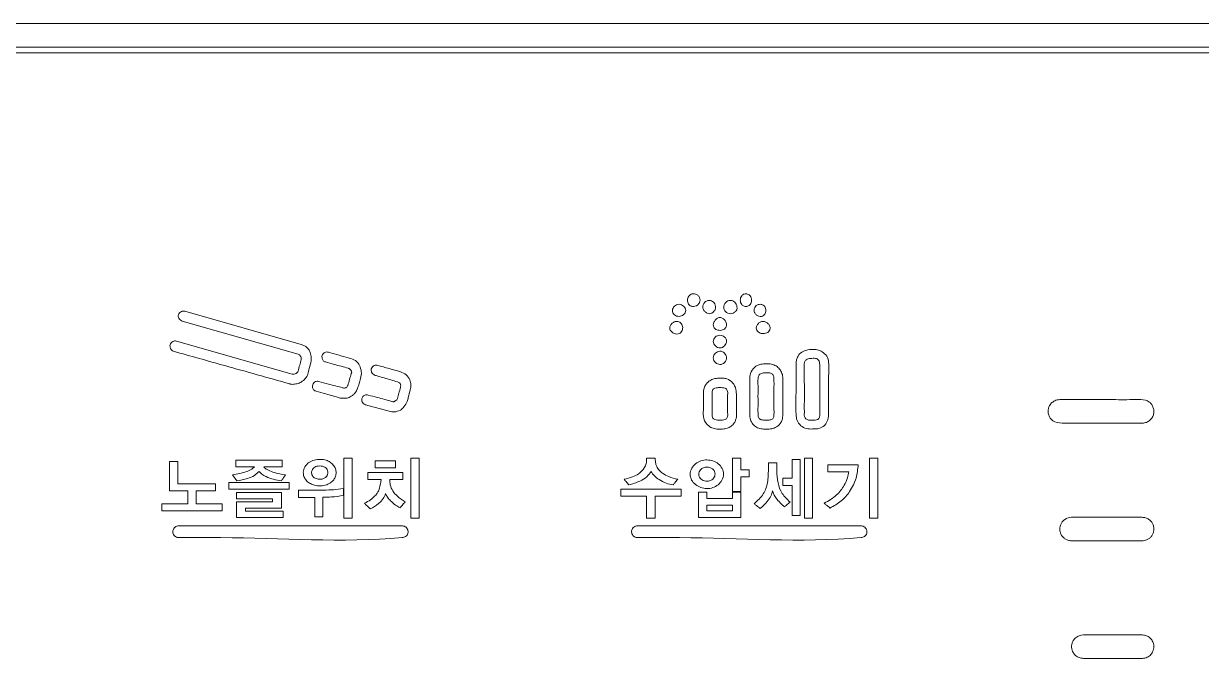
# Model space of a CAD drawing. Extents: x -2137 to 3740, y 68 to 2359.
# Drawn here: x 2051 to 2101.1, y 979.2 to 1006.2 of the extents above; entities that cross this region are included whole.
import ezdxf

# ---------------------------------------------------------------- set-up
doc = ezdxf.new("R2010")
doc.units = 0
doc.header["$LTSCALE"] = 20
doc.header["$MEASUREMENT"] = 0
doc.layers.get('0').update_dxf_attribs({"linetype": 'CONTINUOUS'})

msp = doc.modelspace()

# ---------------------------------------------------------------- linework, layer by layer
at = {"color": 7, "linetype": 'Continuous', "lineweight": 15}
for p, q in [((2137.182, 1006.208), (1933.182, 1006.208)), ((1933.182, 1005.208), (2137.182, 1005.208)), ((1933.09, 1004.958), (2137.09, 1004.958)), ((2057.881, 993.979), (2062.828, 992.57)), ((2062.704, 992.156), (2057.777, 993.564)), ((2057.528, 992.715), (2062.456, 991.308)), ((2066.576, 989.734), (2065.562, 990.003)), ((2064.652, 987.737), (2065.004, 987.737)), ((2064.652, 985.181), (2064.652, 987.737)), ((2065.004, 987.737), (2065.004, 985.181)), ((2067.489, 987.737), (2067.841, 987.737)), ((2067.489, 985.182), (2067.489, 987.737)), ((2067.841, 987.737), (2067.841, 985.182)), ((2077.511, 987.737), (2077.88, 987.737)), ((2081.169, 987.737), (2081.521, 987.737)), ((2081.169, 986.315), (2081.169, 987.737)), ((2081.521, 987.737), (2081.521, 987.243)), ((2083.694, 987.681), (2084.037, 987.681)), ((2083.694, 986.883), (2083.694, 987.681)), ((2084.037, 987.681), (2084.037, 985.296)), ((2084.221, 985.181), (2084.221, 987.737)), ((2084.221, 987.737), (2084.565, 987.737)), ((2084.565, 987.737), (2084.565, 985.181)), ((2086.985, 985.181), (2086.985, 987.737)), ((2086.985, 987.737), (2087.337, 987.737)), ((2087.337, 987.737), (2087.337, 985.181)), ((2057.243, 987.595), (2057.595, 987.595)), ((2057.243, 986.354), (2057.243, 987.595)), ((2057.595, 987.595), (2057.595, 986.65)), ((2060.055, 987.652), (2062.031, 987.652)), ((2060.055, 987.366), (2060.055, 987.652)), ((2060.843, 987.366), (2060.055, 987.366)), ((2062.031, 987.366), (2061.241, 987.366)), ((2062.031, 987.652), (2062.031, 987.366)), ((2065.976, 987.616), (2066.847, 987.616)), ((2065.976, 987.32), (2065.976, 987.616)), ((2066.847, 987.32), (2065.976, 987.32)), ((2066.847, 987.616), (2066.847, 987.32)), ((2081.521, 987.243), (2081.876, 987.243)), ((2081.876, 987.243), (2081.876, 986.943)), ((2082.689, 987.536), (2083.054, 987.536)), ((2085.213, 987.161), (2085.213, 987.456)), ((2085.213, 987.456), (2086.505, 987.456)), ((2059.759, 986.695), (2062.326, 986.695)), ((2059.759, 986.417), (2059.759, 986.695)), ((2060.093, 986.772), (2059.92, 987.021)), ((2062.326, 986.695), (2062.326, 986.417)), ((2065.666, 987.133), (2067.157, 987.133)), ((2065.666, 986.829), (2065.666, 987.133)), ((2066.225, 986.829), (2065.666, 986.829)), ((2067.157, 986.829), (2066.6, 986.829)), ((2067.157, 987.133), (2067.157, 986.829)), ((2081.521, 986.943), (2081.521, 986.315)), ((2081.876, 986.943), (2081.521, 986.943)), ((2083.296, 986.883), (2083.694, 986.883)), ((2083.296, 986.57), (2083.296, 986.883)), ((2086.111, 987.161), (2085.213, 987.161)), ((2058.01, 986.354), (2057.243, 986.354)), ((2057.595, 986.65), (2059.197, 986.65)), ((2058.01, 985.798), (2058.01, 986.354)), ((2058.365, 986.354), (2058.365, 985.798)), ((2059.197, 986.354), (2058.365, 986.354)), ((2059.197, 986.65), (2059.197, 986.354)), ((2062.326, 986.417), (2059.759, 986.417)), ((2060.083, 986.272), (2062.002, 986.272)), ((2060.083, 986.003), (2060.083, 986.272)), ((2062.002, 986.272), (2062.002, 985.611)), ((2062.718, 986.07), (2062.718, 986.372)), ((2064.629, 986.451), (2064.629, 986.146)), ((2076.413, 986.414), (2078.979, 986.414)), ((2076.413, 986.119), (2076.413, 986.414)), ((2078.979, 986.414), (2078.979, 986.119)), ((2079.718, 986.286), (2080.07, 986.286)), ((2079.718, 985.21), (2079.718, 986.286)), ((2080.07, 986.286), (2080.07, 986.02)), ((2081.521, 986.315), (2081.169, 986.315)), ((2081.169, 986.02), (2081.169, 986.286)), ((2081.169, 986.286), (2081.52, 986.286)), ((2081.52, 986.286), (2081.52, 985.21)), ((2083.694, 986.57), (2083.296, 986.57)), ((2083.694, 985.296), (2083.694, 986.57)), ((2056.908, 985.798), (2058.01, 985.798)), ((2056.908, 985.503), (2056.908, 985.798)), ((2058.365, 985.798), (2059.475, 985.798)), ((2059.475, 985.798), (2059.475, 985.503)), ((2061.617, 986.003), (2060.083, 986.003)), ((2060.083, 985.875), (2061.617, 985.875)), ((2060.083, 985.21), (2060.083, 985.875)), ((2061.617, 985.875), (2061.617, 986.003)), ((2063.406, 986.07), (2062.718, 986.07)), ((2063.406, 985.239), (2063.406, 986.07)), ((2063.757, 986.074), (2063.757, 985.239)), ((2077.514, 986.119), (2076.413, 986.119)), ((2077.514, 985.182), (2077.514, 986.119)), ((2077.877, 986.119), (2077.877, 985.182)), ((2078.979, 986.119), (2077.877, 986.119)), ((2080.07, 986.02), (2081.169, 986.02)), ((2080.07, 985.502), (2080.07, 985.732)), ((2080.07, 985.732), (2081.169, 985.732)), ((2081.169, 985.732), (2081.169, 985.502)), ((2059.475, 985.503), (2056.908, 985.503)), ((2062.064, 985.21), (2060.083, 985.21)), ((2060.469, 985.611), (2060.469, 985.485)), ((2062.002, 985.611), (2060.469, 985.611)), ((2060.469, 985.485), (2062.064, 985.485)), ((2062.064, 985.485), (2062.064, 985.21)), ((2063.757, 985.239), (2063.406, 985.239)), ((2065.004, 985.181), (2064.652, 985.181)), ((2067.841, 985.182), (2067.489, 985.182)), ((2077.877, 985.182), (2077.514, 985.182)), ((2081.52, 985.21), (2079.718, 985.21)), ((2081.169, 985.502), (2080.07, 985.502)), ((2084.037, 985.296), (2083.694, 985.296)), ((2084.565, 985.181), (2084.221, 985.181)), ((2087.337, 985.181), (2086.985, 985.181))]:
    msp.add_line(p, q, dxfattribs=at)
for points, knots in [([(2079.504, 994.182), (2079.479, 994.183), (2079.433, 994.186), (2079.37, 994.211), (2079.313, 994.254), (2079.269, 994.321), (2079.247, 994.409), (2079.251, 994.499), (2079.279, 994.585), (2079.332, 994.66), (2079.401, 994.705), (2079.479, 994.724), (2079.556, 994.721), (2079.649, 994.693), (2079.736, 994.626), (2079.791, 994.516), (2079.784, 994.393), (2079.728, 994.284), (2079.63, 994.199), (2079.547, 994.188), (2079.504, 994.182)], [0, 0, 0, 0, 0.043629, 0.082076, 0.117707, 0.169489, 0.22199, 0.275404, 0.3287, 0.381248, 0.434453, 0.472647, 0.520716, 0.571261, 0.642179, 0.710608, 0.780774, 0.852218, 0.924634, 1, 1, 1, 1]), ([(2081.732, 994.182), (2081.708, 994.184), (2081.661, 994.188), (2081.6, 994.219), (2081.545, 994.273), (2081.505, 994.353), (2081.49, 994.453), (2081.504, 994.552), (2081.543, 994.633), (2081.599, 994.686), (2081.662, 994.716), (2081.734, 994.725), (2081.805, 994.714), (2081.867, 994.684), (2081.923, 994.63), (2081.963, 994.55), (2081.977, 994.45), (2081.963, 994.351), (2081.924, 994.272), (2081.868, 994.218), (2081.806, 994.188), (2081.758, 994.182), (2081.733, 994.182), (2081.732, 994.182)], [0, 0, 0, 0, 0.0450956, 0.086036, 0.125702, 0.1865875, 0.2491683, 0.3115625, 0.3719941, 0.4118353, 0.4532225, 0.4993155, 0.5451442, 0.5865903, 0.6266094, 0.6871846, 0.7493793, 0.811449, 0.8716858, 0.9114244, 0.9526285, 0.9983369, 1, 1, 1, 1]), ([(2078.893, 993.758), (2078.855, 993.762), (2078.782, 993.769), (2078.69, 993.83), (2078.628, 993.913), (2078.603, 994.015), (2078.629, 994.117), (2078.695, 994.201), (2078.785, 994.26), (2078.891, 994.285), (2078.997, 994.261), (2079.088, 994.204), (2079.156, 994.121), (2079.184, 994.017), (2079.157, 993.914), (2079.09, 993.831), (2078.999, 993.771), (2078.928, 993.762), (2078.893, 993.758)], [0, 0, 0, 0, 0.0672398, 0.1301563, 0.190562, 0.2500955, 0.3103657, 0.3732108, 0.4373175, 0.4997925, 0.5622218, 0.6261677, 0.689014, 0.7499928, 0.8108768, 0.8733607, 0.9371089, 1, 1, 1, 1]), ([(2080.184, 993.875), (2080.152, 993.881), (2080.082, 993.894), (2080.003, 993.953), (2079.944, 994.015), (2079.907, 994.073), (2079.894, 994.155), (2079.919, 994.251), (2079.965, 994.357), (2080.062, 994.423), (2080.169, 994.445), (2080.276, 994.431), (2080.363, 994.375), (2080.42, 994.288), (2080.443, 994.18), (2080.446, 994.063), (2080.372, 993.974), (2080.297, 993.893), (2080.222, 993.881), (2080.184, 993.875)], [0, 0, 0, 0, 0.056597, 0.122554, 0.166384, 0.206392, 0.241427, 0.307103, 0.376471, 0.43804, 0.502503, 0.564835, 0.620683, 0.677699, 0.741349, 0.812339, 0.871194, 0.935666, 1, 1, 1, 1]), ([(2081.074, 993.875), (2081.036, 993.88), (2080.96, 993.891), (2080.869, 993.959), (2080.808, 994.041), (2080.784, 994.144), (2080.814, 994.252), (2080.867, 994.359), (2080.967, 994.425), (2081.074, 994.446), (2081.177, 994.424), (2081.263, 994.368), (2081.329, 994.28), (2081.36, 994.169), (2081.356, 994.05), (2081.281, 993.959), (2081.19, 993.892), (2081.112, 993.881), (2081.074, 993.875)], [0, 0, 0, 0, 0.065467, 0.128631, 0.187718, 0.239206, 0.303669, 0.374965, 0.438943, 0.50177, 0.557405, 0.614758, 0.674869, 0.739995, 0.81089, 0.867806, 0.93491, 1, 1, 1, 1]), ([(2082.34, 993.758), (2082.304, 993.764), (2082.23, 993.778), (2082.139, 993.854), (2082.079, 993.959), (2082.082, 994.08), (2082.13, 994.186), (2082.211, 994.252), (2082.298, 994.277), (2082.371, 994.278), (2082.444, 994.259), (2082.51, 994.214), (2082.557, 994.142), (2082.581, 994.059), (2082.582, 993.973), (2082.559, 993.89), (2082.512, 993.819), (2082.438, 993.768), (2082.375, 993.757), (2082.342, 993.758), (2082.34, 993.758)], [0, 0, 0, 0, 0.067975, 0.140738, 0.214905, 0.288724, 0.358912, 0.428494, 0.478426, 0.52642, 0.565273, 0.618797, 0.671397, 0.724922, 0.778881, 0.832072, 0.884137, 0.937226, 0.997103, 1, 1, 1, 1]), ([(2057.777, 993.564), (2057.745, 993.578), (2057.685, 993.605), (2057.629, 993.678), (2057.604, 993.757), (2057.609, 993.807), (2057.612, 993.833)], [0, 0, 0, 0, 0.2952492, 0.5644923, 0.7756607, 1, 1, 1, 1]), ([(2057.612, 993.833), (2057.627, 993.861), (2057.659, 993.918), (2057.734, 993.969), (2057.811, 993.995), (2057.858, 993.984), (2057.881, 993.979)], [0, 0, 0, 0, 0.287141, 0.576167, 0.792432, 1, 1, 1, 1]), ([(2080.347, 993.406), (2080.347, 993.407), (2080.347, 993.447), (2080.372, 993.53), (2080.439, 993.621), (2080.517, 993.683), (2080.594, 993.715), (2080.688, 993.712), (2080.787, 993.662), (2080.862, 993.577), (2080.903, 993.486), (2080.914, 993.406), (2080.901, 993.326), (2080.858, 993.252), (2080.781, 993.197), (2080.69, 993.169), (2080.594, 993.166), (2080.5, 993.186), (2080.419, 993.233), (2080.358, 993.309), (2080.351, 993.373), (2080.347, 993.406)], [0, 0, 0, 0, 0.0008034, 0.0696363, 0.1453805, 0.1951121, 0.2415935, 0.2858697, 0.3550941, 0.4285236, 0.4782129, 0.5271923, 0.565972, 0.6188181, 0.671471, 0.7261923, 0.7820944, 0.8372161, 0.8903061, 0.9424929, 1, 1, 1, 1]), ([(2078.801, 993.009), (2078.763, 993.016), (2078.682, 993.03), (2078.594, 993.089), (2078.535, 993.151), (2078.502, 993.203), (2078.49, 993.261), (2078.502, 993.339), (2078.55, 993.43), (2078.635, 993.504), (2078.727, 993.543), (2078.807, 993.552), (2078.888, 993.539), (2078.962, 993.497), (2079.017, 993.423), (2079.045, 993.335), (2079.048, 993.243), (2079.026, 993.154), (2078.978, 993.077), (2078.899, 993.019), (2078.835, 993.013), (2078.801, 993.009)], [0, 0, 0, 0, 0.066449, 0.143879, 0.181794, 0.217274, 0.250651, 0.284224, 0.354506, 0.428561, 0.478785, 0.528366, 0.568336, 0.622145, 0.674397, 0.727673, 0.781686, 0.835118, 0.887365, 0.940375, 1, 1, 1, 1]), ([(2082.176, 993.267), (2082.184, 993.307), (2082.199, 993.39), (2082.284, 993.486), (2082.393, 993.551), (2082.521, 993.55), (2082.635, 993.497), (2082.717, 993.418), (2082.759, 993.328), (2082.765, 993.251), (2082.748, 993.174), (2082.699, 993.104), (2082.618, 993.054), (2082.525, 993.028), (2082.427, 993.026), (2082.332, 993.048), (2082.25, 993.094), (2082.187, 993.17), (2082.18, 993.234), (2082.176, 993.267)], [0, 0, 0, 0, 0.069667, 0.143804, 0.215941, 0.284329, 0.35674, 0.42995, 0.478169, 0.524625, 0.562158, 0.614567, 0.667962, 0.723927, 0.781123, 0.837299, 0.89094, 0.943218, 1, 1, 1, 1]), ([(2057.26, 992.55), (2057.273, 992.581), (2057.3, 992.641), (2057.373, 992.698), (2057.452, 992.722), (2057.502, 992.718), (2057.528, 992.715)], [0, 0, 0, 0, 0.294627, 0.562595, 0.773985, 1, 1, 1, 1]), ([(2080.63, 992.422), (2080.596, 992.427), (2080.526, 992.439), (2080.438, 992.506), (2080.371, 992.592), (2080.338, 992.697), (2080.362, 992.803), (2080.429, 992.887), (2080.52, 992.945), (2080.627, 992.97), (2080.735, 992.947), (2080.827, 992.888), (2080.894, 992.805), (2080.919, 992.7), (2080.888, 992.597), (2080.824, 992.508), (2080.738, 992.442), (2080.666, 992.421), (2080.631, 992.422), (2080.63, 992.422)], [0, 0, 0, 0, 0.0601308, 0.1242753, 0.1896815, 0.2516877, 0.3114581, 0.3734037, 0.4371828, 0.5000717, 0.5628124, 0.6267816, 0.6889214, 0.747765, 0.8088558, 0.873711, 0.9379837, 0.9982766, 1, 1, 1, 1]), ([(2057.404, 992.28), (2057.377, 992.296), (2057.323, 992.327), (2057.277, 992.403), (2057.253, 992.479), (2057.257, 992.527), (2057.26, 992.55)], [0, 0, 0, 0, 0.280202, 0.566066, 0.787812, 1, 1, 1, 1]), ([(2062.352, 990.893), (2061.429, 991.152), (2059.779, 991.615), (2058.129, 992.077), (2057.404, 992.28)], [0, 0, 0, 0, 0.559965, 1, 1, 1, 1]), ([(2062.828, 992.57), (2062.897, 992.544), (2063.032, 992.492), (2063.181, 992.324), (2063.264, 992.111), (2063.26, 991.839), (2063.18, 991.576), (2063.137, 991.387), (2063.119, 991.308)], [0, 0, 0, 0, 0.147272, 0.291606, 0.441392, 0.605234, 0.834056, 1, 1, 1, 1]), ([(2063.72, 992.094), (2063.734, 992.123), (2063.763, 992.179), (2063.834, 992.232), (2063.914, 992.255), (2063.963, 992.245), (2063.988, 992.239)], [0, 0, 0, 0, 0.282885, 0.556436, 0.770429, 1, 1, 1, 1]), ([(2063.988, 992.239), (2064.165, 992.189), (2064.482, 992.099), (2064.8, 992.01), (2064.94, 991.971)], [0, 0, 0, 0, 0.557309, 1, 1, 1, 1]), ([(2080.63, 991.718), (2080.595, 991.723), (2080.525, 991.733), (2080.433, 991.796), (2080.365, 991.886), (2080.338, 991.999), (2080.363, 992.113), (2080.43, 992.204), (2080.521, 992.265), (2080.628, 992.29), (2080.735, 992.267), (2080.827, 992.206), (2080.893, 992.115), (2080.918, 992.002), (2080.894, 991.889), (2080.829, 991.796), (2080.739, 991.734), (2080.667, 991.718), (2080.631, 991.718), (2080.63, 991.718)], [0, 0, 0, 0, 0.059694, 0.121377, 0.184754, 0.249785, 0.314775, 0.377612, 0.439581, 0.500032, 0.560273, 0.621981, 0.684684, 0.749529, 0.814576, 0.877272, 0.938593, 0.998338, 1, 1, 1, 1]), ([(2084.57, 988.976), (2084.479, 988.975), (2084.299, 988.975), (2084.053, 989.104), (2083.884, 989.327), (2083.844, 989.868), (2083.87, 990.502), (2083.865, 991.145), (2083.865, 991.47), (2083.866, 991.627), (2083.864, 991.747), (2083.875, 991.883), (2083.926, 992.052), (2084.052, 992.225), (2084.302, 992.343), (2084.567, 992.365), (2084.831, 992.345), (2085.045, 992.225), (2085.225, 992.016), (2085.272, 991.652), (2085.239, 991.211), (2085.254, 990.556), (2085.238, 989.967), (2085.26, 989.434), (2085.111, 989.13), (2084.84, 988.976), (2084.66, 988.976), (2084.57, 988.976)], [0, 0, 0, 0, 0.0320371, 0.0626022, 0.094956, 0.1260596, 0.250336, 0.3216124, 0.3529351, 0.3652065, 0.3770487, 0.395534, 0.4132624, 0.4389941, 0.4685401, 0.5076881, 0.5322498, 0.5608278, 0.5922985, 0.625947, 0.6862996, 0.7499391, 0.8568536, 0.8952293, 0.9372762, 0.9686433, 1, 1, 1, 1]), ([(2062.828, 991.929), (2062.83, 991.957), (2062.835, 992.013), (2062.802, 992.084), (2062.758, 992.135), (2062.722, 992.149), (2062.704, 992.156)], [0, 0, 0, 0, 0.300036, 0.588005, 0.801268, 1, 1, 1, 1]), ([(2062.704, 991.432), (2062.726, 991.518), (2062.767, 991.683), (2062.809, 991.849), (2062.828, 991.929)], [0, 0, 0, 0, 0.519201, 1, 1, 1, 1]), ([(2063.863, 991.824), (2063.845, 991.831), (2063.808, 991.843), (2063.765, 991.887), (2063.732, 991.944), (2063.713, 992.016), (2063.717, 992.068), (2063.72, 992.094)], [0, 0, 0, 0, 0.170488, 0.346232, 0.532042, 0.762089, 1, 1, 1, 1]), ([(2064.837, 991.556), (2064.636, 991.612), (2064.312, 991.701), (2063.987, 991.79), (2063.863, 991.824)], [0, 0, 0, 0, 0.617273, 1, 1, 1, 1]), ([(2064.94, 991.971), (2065.031, 991.937), (2065.188, 991.88), (2065.276, 991.74), (2065.314, 991.681)], [0, 0, 0, 0, 0.577624, 1, 1, 1, 1]), ([(2065.809, 991.536), (2065.825, 991.564), (2065.857, 991.62), (2065.931, 991.671), (2066.009, 991.696), (2066.056, 991.685), (2066.079, 991.68)], [0, 0, 0, 0, 0.286215, 0.57565, 0.792604, 1, 1, 1, 1]), ([(2081.895, 989.562), (2081.898, 990.033), (2081.9, 990.543), (2081.894, 991.133), (2081.912, 991.36), (2082.051, 991.567), (2082.22, 991.685), (2082.391, 991.747), (2082.596, 991.738), (2082.818, 991.748), (2083.02, 991.666), (2083.176, 991.526), (2083.279, 991.342), (2083.304, 991.183), (2083.302, 991.083), (2083.303, 991.024), (2083.303, 990.926), (2083.303, 990.721), (2083.303, 990.309), (2083.3, 989.917), (2083.304, 989.562), (2083.291, 989.387), (2083.206, 989.223), (2083.104, 989.11), (2082.976, 989.027), (2082.805, 988.97), (2082.601, 988.978), (2082.38, 988.969), (2082.179, 989.043), (2082.016, 989.18), (2081.925, 989.344), (2081.902, 989.48), (2081.897, 989.541), (2081.895, 989.562)], [0, 0, 0, 0, 0.192899, 0.208974, 0.242699, 0.284665, 0.305633, 0.326612, 0.357912, 0.38865, 0.416961, 0.444907, 0.473059, 0.501764, 0.509799, 0.513821, 0.525877, 0.549989, 0.598214, 0.694663, 0.710738, 0.744222, 0.764839, 0.785432, 0.805987, 0.826866, 0.85818, 0.888894, 0.916756, 0.943894, 0.974776, 0.991355, 1, 1, 1, 1]), ([(2084.216, 991.765), (2084.219, 991.783), (2084.224, 991.82), (2084.256, 991.871), (2084.306, 991.924), (2084.382, 991.972), (2084.519, 991.976), (2084.646, 991.991), (2084.766, 991.957), (2084.853, 991.873), (2084.878, 991.704), (2084.868, 991.465), (2084.873, 991.09), (2084.874, 990.591), (2084.861, 990.046), (2084.89, 989.673), (2084.862, 989.475), (2084.832, 989.42), (2084.775, 989.364), (2084.666, 989.345), (2084.537, 989.354), (2084.4, 989.344), (2084.277, 989.397), (2084.211, 989.506), (2084.218, 989.645), (2084.215, 989.854), (2084.217, 990.221), (2084.216, 990.873), (2084.216, 991.416), (2084.216, 991.765)], [0, 0, 0, 0, 0.008626, 0.018236, 0.02856, 0.044327, 0.059684, 0.094014, 0.10601, 0.119151, 0.150116, 0.183879, 0.236935, 0.331677, 0.426419, 0.501382, 0.51272, 0.522511, 0.53144, 0.550609, 0.57297, 0.595273, 0.616756, 0.633982, 0.653308, 0.683019, 0.736075, 0.830817, 1, 1, 1, 1]), ([(2062.456, 991.308), (2062.484, 991.306), (2062.541, 991.301), (2062.615, 991.334), (2062.671, 991.378), (2062.693, 991.414), (2062.704, 991.432)], [0, 0, 0, 0, 0.286841, 0.571, 0.790379, 1, 1, 1, 1]), ([(2063.119, 991.308), (2063.086, 991.241), (2063.02, 991.104), (2062.844, 990.971), (2062.652, 990.888), (2062.523, 990.879), (2062.457, 990.874)], [0, 0, 0, 0, 0.262383, 0.538669, 0.765423, 1, 1, 1, 1]), ([(2064.816, 990.831), (2064.84, 990.915), (2064.888, 991.081), (2064.937, 991.247), (2064.962, 991.329)], [0, 0, 0, 0, 0.504915, 1, 1, 1, 1]), ([(2064.94, 991.473), (2064.925, 991.496), (2064.904, 991.527), (2064.864, 991.552), (2064.845, 991.555), (2064.837, 991.556)], [0, 0, 0, 0, 0.59631, 0.80906, 1, 1, 1, 1]), ([(2064.962, 991.329), (2064.968, 991.344), (2064.98, 991.371), (2064.98, 991.412), (2064.964, 991.446), (2064.948, 991.464), (2064.94, 991.473)], [0, 0, 0, 0, 0.303774, 0.555425, 0.759373, 1, 1, 1, 1]), ([(2065.314, 991.681), (2065.346, 991.593), (2065.415, 991.41), (2065.366, 991.139), (2065.295, 990.908), (2065.251, 990.773), (2065.23, 990.708)], [0, 0, 0, 0, 0.275156, 0.574803, 0.795048, 1, 1, 1, 1]), ([(2065.955, 991.266), (2065.927, 991.28), (2065.873, 991.309), (2065.825, 991.382), (2065.803, 991.46), (2065.807, 991.51), (2065.809, 991.536)], [0, 0, 0, 0, 0.276387, 0.546145, 0.765512, 1, 1, 1, 1]), ([(2066.928, 990.977), (2066.74, 991.032), (2066.462, 991.115), (2066.137, 991.211), (2066.001, 991.252), (2065.955, 991.266)], [0, 0, 0, 0, 0.579408, 0.857364, 1, 1, 1, 1]), ([(2066.079, 991.68), (2066.244, 991.634), (2066.569, 991.545), (2066.893, 991.455), (2067.052, 991.411)], [0, 0, 0, 0, 0.510268, 1, 1, 1, 1]), ([(2067.052, 991.411), (2067.137, 991.372), (2067.304, 991.297), (2067.451, 991.083), (2067.509, 990.856), (2067.481, 990.716), (2067.467, 990.645)], [0, 0, 0, 0, 0.286618, 0.560493, 0.776004, 1, 1, 1, 1]), ([(2082.247, 990.362), (2082.249, 990.548), (2082.251, 990.819), (2082.242, 991.118), (2082.276, 991.246), (2082.318, 991.308), (2082.39, 991.348), (2082.492, 991.366), (2082.602, 991.37), (2082.704, 991.366), (2082.781, 991.352), (2082.839, 991.328), (2082.885, 991.286), (2082.913, 991.223), (2082.924, 991.14), (2082.928, 990.993), (2082.926, 990.728), (2082.928, 990.309), (2082.922, 989.889), (2082.932, 989.59), (2082.908, 989.461), (2082.875, 989.405), (2082.818, 989.372), (2082.72, 989.352), (2082.573, 989.35), (2082.43, 989.352), (2082.337, 989.389), (2082.293, 989.425), (2082.263, 989.484), (2082.25, 989.568), (2082.246, 989.716), (2082.248, 989.983), (2082.247, 990.215), (2082.247, 990.362)], [0, 0, 0, 0, 0.11215, 0.16312, 0.178022, 0.190931, 0.206452, 0.22629, 0.252824, 0.272235, 0.287427, 0.299505, 0.310002, 0.323575, 0.339966, 0.36036, 0.411426, 0.499543, 0.611693, 0.66403, 0.678394, 0.690091, 0.701691, 0.716443, 0.750142, 0.789939, 0.800579, 0.809844, 0.823194, 0.839494, 0.860319, 0.911882, 1, 1, 1, 1]), ([(2062.457, 990.874), (2062.432, 990.875), (2062.396, 990.877), (2062.363, 990.889), (2062.352, 990.893)], [0, 0, 0, 0, 0.688112, 1, 1, 1, 1]), ([(2063.47, 990.582), (2063.448, 990.588), (2063.406, 990.599), (2063.357, 990.642), (2063.323, 990.701), (2063.308, 990.774), (2063.32, 990.825), (2063.326, 990.852)], [0, 0, 0, 0, 0.191382, 0.37099, 0.549943, 0.768016, 1, 1, 1, 1]), ([(2063.326, 990.852), (2063.337, 990.88), (2063.358, 990.938), (2063.429, 990.989), (2063.505, 991.013), (2063.551, 991.003), (2063.574, 990.998)], [0, 0, 0, 0, 0.277982, 0.563251, 0.784098, 1, 1, 1, 1]), ([(2063.574, 990.998), (2063.715, 990.96), (2064.053, 990.87), (2064.391, 990.78), (2064.588, 990.728)], [0, 0, 0, 0, 0.418622, 1, 1, 1, 1]), ([(2065.23, 990.708), (2065.209, 990.657), (2065.169, 990.56), (2065.072, 990.447), (2064.971, 990.368), (2064.879, 990.316), (2064.72, 990.266), (2064.589, 990.281), (2064.485, 990.293)], [0, 0, 0, 0, 0.1762044, 0.3331079, 0.4710145, 0.584323, 0.6699008, 1, 1, 1, 1]), ([(2064.588, 990.728), (2064.607, 990.722), (2064.643, 990.712), (2064.699, 990.719), (2064.75, 990.741), (2064.794, 990.778), (2064.809, 990.814), (2064.816, 990.831)], [0, 0, 0, 0, 0.207788, 0.402084, 0.588737, 0.799411, 1, 1, 1, 1]), ([(2067.052, 990.749), (2067.058, 990.767), (2067.069, 990.803), (2067.061, 990.859), (2067.035, 990.911), (2066.991, 990.957), (2066.949, 990.97), (2066.928, 990.977)], [0, 0, 0, 0, 0.191996, 0.377262, 0.561095, 0.77783, 1, 1, 1, 1]), ([(2066.928, 990.272), (2066.947, 990.346), (2066.988, 990.505), (2067.03, 990.664), (2067.052, 990.749)], [0, 0, 0, 0, 0.466009, 1, 1, 1, 1]), ([(2079.925, 990.546), (2079.928, 990.585), (2079.934, 990.658), (2079.975, 990.781), (2080.057, 990.913), (2080.196, 991.038), (2080.359, 991.113), (2080.493, 991.133), (2080.58, 991.132), (2080.659, 991.132), (2080.773, 991.139), (2080.967, 991.104), (2081.196, 990.957), (2081.322, 990.677), (2081.335, 990.371), (2081.332, 990.087), (2081.331, 989.809), (2081.338, 989.595), (2081.321, 989.423), (2081.277, 989.298), (2081.196, 989.17), (2081.067, 989.055), (2080.917, 988.994), (2080.791, 988.974), (2080.68, 988.977), (2080.528, 988.967), (2080.341, 988.994), (2080.1, 989.117), (2079.903, 989.405), (2079.931, 989.797), (2079.924, 990.114), (2079.925, 990.341), (2079.925, 990.448), (2079.925, 990.506), (2079.925, 990.531), (2079.925, 990.546)], [0, 0, 0, 0, 0.0194289, 0.0357183, 0.0635727, 0.0952195, 0.1267461, 0.1505497, 0.1614473, 0.1698613, 0.1897742, 0.217702, 0.2657399, 0.3178703, 0.3622212, 0.4160737, 0.4583863, 0.4995725, 0.5219269, 0.5433312, 0.5645198, 0.5958021, 0.6270973, 0.6431045, 0.6583862, 0.6821419, 0.7184115, 0.7499226, 0.8140082, 0.8754115, 0.9395216, 0.9715767, 0.9874034, 0.9925735, 1, 1, 1, 1]), ([(2080.301, 990.044), (2080.303, 990.17), (2080.307, 990.358), (2080.292, 990.581), (2080.351, 990.68), (2080.459, 990.739), (2080.63, 990.73), (2080.802, 990.739), (2080.908, 990.678), (2080.966, 990.579), (2080.95, 990.357), (2080.962, 990.043), (2080.95, 989.728), (2080.966, 989.506), (2080.908, 989.407), (2080.801, 989.346), (2080.63, 989.355), (2080.458, 989.346), (2080.351, 989.407), (2080.292, 989.507), (2080.307, 989.729), (2080.303, 989.918), (2080.301, 990.044)], [0, 0, 0, 0, 0.102571, 0.153996, 0.173443, 0.191749, 0.250176, 0.308283, 0.326471, 0.345867, 0.397189, 0.499745, 0.602341, 0.653669, 0.673082, 0.691316, 0.74965, 0.808111, 0.826439, 0.845965, 0.897429, 1, 1, 1, 1]), ([(2064.485, 990.293), (2064.281, 990.351), (2063.943, 990.448), (2063.605, 990.544), (2063.47, 990.582)], [0, 0, 0, 0, 0.601103, 1, 1, 1, 1]), ([(2065.562, 990.003), (2065.533, 990.017), (2065.477, 990.046), (2065.424, 990.118), (2065.4, 990.198), (2065.411, 990.247), (2065.417, 990.272)], [0, 0, 0, 0, 0.283386, 0.558472, 0.772643, 1, 1, 1, 1]), ([(2065.417, 990.272), (2065.422, 990.294), (2065.434, 990.336), (2065.477, 990.385), (2065.535, 990.42), (2065.608, 990.435), (2065.659, 990.423), (2065.686, 990.417)], [0, 0, 0, 0, 0.1916373, 0.3717947, 0.5509627, 0.768669, 1, 1, 1, 1]), ([(2065.686, 990.417), (2065.813, 990.383), (2066.144, 990.293), (2066.476, 990.204), (2066.68, 990.149)], [0, 0, 0, 0, 0.383486, 1, 1, 1, 1]), ([(2066.824, 990.169), (2066.848, 990.184), (2066.891, 990.211), (2066.917, 990.253), (2066.928, 990.272)], [0, 0, 0, 0, 0.559848, 1, 1, 1, 1]), ([(2067.467, 990.645), (2067.439, 990.536), (2067.398, 990.371), (2067.356, 990.205), (2067.342, 990.149)], [0, 0, 0, 0, 0.656815, 1, 1, 1, 1]), ([(2098.574, 989.225), (2098.556, 989.225), (2098.52, 989.225), (2098.445, 989.225), (2098.308, 989.225), (2098.028, 989.225), (2097.467, 989.225), (2096.631, 989.223), (2095.805, 989.232), (2095.181, 989.215), (2094.83, 989.252), (2094.662, 989.429), (2094.596, 989.568), (2094.571, 989.721), (2094.588, 989.875), (2094.656, 990.016), (2094.754, 990.117), (2094.86, 990.182), (2094.963, 990.216), (2095.104, 990.23), (2095.264, 990.224), (2095.488, 990.226), (2095.819, 990.225), (2096.41, 990.224), (2097.216, 990.229), (2097.971, 990.214), (2098.522, 990.24), (2098.832, 990.186), (2098.989, 990.016), (2099.053, 989.876), (2099.077, 989.723), (2099.057, 989.569), (2098.987, 989.429), (2098.871, 989.312), (2098.745, 989.248), (2098.64, 989.23), (2098.593, 989.226), (2098.574, 989.225)], [0, 0, 0, 0, 0.00538, 0.01051, 0.022369, 0.046109, 0.093591, 0.188555, 0.294914, 0.336698, 0.376971, 0.391946, 0.407043, 0.422275, 0.437359, 0.452359, 0.467802, 0.478223, 0.489094, 0.499638, 0.520192, 0.536629, 0.565981, 0.618395, 0.71199, 0.805587, 0.841109, 0.877719, 0.892681, 0.907786, 0.923017, 0.938093, 0.953112, 0.968576, 0.986098, 0.994148, 1, 1, 1, 1]), ([(2067.052, 989.776), (2066.963, 989.741), (2066.807, 989.68), (2066.646, 989.718), (2066.576, 989.734)], [0, 0, 0, 0, 0.5698939, 1, 1, 1, 1]), ([(2066.68, 990.149), (2066.696, 990.143), (2066.725, 990.134), (2066.767, 990.134), (2066.8, 990.147), (2066.816, 990.161), (2066.824, 990.169)], [0, 0, 0, 0, 0.327288, 0.586087, 0.779585, 1, 1, 1, 1]), ([(2067.342, 990.149), (2067.3, 990.066), (2067.228, 989.921), (2067.105, 989.819), (2067.052, 989.776)], [0, 0, 0, 0, 0.575531, 1, 1, 1, 1]), ([(2064.128, 986.726), (2064.059, 986.681), (2063.918, 986.587), (2063.659, 986.55), (2063.421, 986.571), (2063.218, 986.644), (2063.066, 986.758), (2062.959, 986.911), (2062.908, 987.105), (2062.949, 987.329), (2063.1, 987.529), (2063.326, 987.652), (2063.581, 987.696), (2063.82, 987.675), (2064.022, 987.602), (2064.173, 987.486), (2064.279, 987.333), (2064.325, 987.163), (2064.31, 986.999), (2064.246, 986.847), (2064.168, 986.767), (2064.128, 986.726)], [0, 0, 0, 0, 0.061133, 0.126608, 0.192862, 0.240586, 0.287443, 0.334461, 0.37828, 0.436239, 0.499722, 0.560911, 0.626385, 0.692467, 0.739959, 0.786551, 0.834057, 0.878104, 0.916631, 0.956585, 1, 1, 1, 1]), ([(2076.557, 986.838), (2076.677, 986.867), (2076.891, 986.917), (2077.156, 987.05), (2077.335, 987.202), (2077.447, 987.373), (2077.513, 987.552), (2077.512, 987.678), (2077.511, 987.737)], [0, 0, 0, 0, 0.256259, 0.455637, 0.612713, 0.738238, 0.878066, 1, 1, 1, 1]), ([(2077.88, 987.737), (2077.879, 987.687), (2077.878, 987.585), (2077.92, 987.415), (2078.019, 987.239), (2078.204, 987.073), (2078.48, 986.93), (2078.705, 986.871), (2078.834, 986.837)], [0, 0, 0, 0, 0.103954, 0.212455, 0.359688, 0.516567, 0.724193, 1, 1, 1, 1]), ([(2059.92, 987.021), (2060.118, 987.06), (2060.398, 987.116), (2060.684, 987.241), (2060.796, 987.313), (2060.829, 987.349), (2060.843, 987.366)], [0, 0, 0, 0, 0.601631, 0.8549594, 0.934603, 1, 1, 1, 1]), ([(2061.241, 987.366), (2061.267, 987.34), (2061.326, 987.28), (2061.482, 987.2), (2061.757, 987.089), (2062.004, 987.049), (2062.162, 987.023)], [0, 0, 0, 0, 0.108949, 0.252106, 0.521974, 1, 1, 1, 1]), ([(2063.36, 986.929), (2063.341, 986.951), (2063.304, 986.994), (2063.276, 987.072), (2063.272, 987.151), (2063.292, 987.228), (2063.337, 987.299), (2063.406, 987.362), (2063.545, 987.409), (2063.699, 987.409), (2063.838, 987.36), (2063.913, 987.291), (2063.964, 987.203), (2063.973, 987.096), (2063.94, 986.995), (2063.868, 986.905), (2063.748, 986.848), (2063.622, 986.839), (2063.509, 986.85), (2063.423, 986.877), (2063.38, 986.912), (2063.36, 986.929)], [0, 0, 0, 0, 0.04336, 0.083906, 0.122658, 0.161089, 0.202051, 0.247504, 0.298474, 0.420516, 0.471342, 0.516983, 0.570765, 0.622016, 0.672936, 0.728445, 0.790419, 0.866649, 0.91718, 0.960595, 1, 1, 1, 1]), ([(2080.073, 986.443), (2079.986, 986.452), (2079.812, 986.472), (2079.582, 986.601), (2079.409, 986.799), (2079.344, 987.057), (2079.41, 987.314), (2079.585, 987.511), (2079.816, 987.632), (2080.076, 987.676), (2080.336, 987.63), (2080.566, 987.508), (2080.74, 987.31), (2080.801, 987.051), (2080.735, 986.793), (2080.563, 986.594), (2080.333, 986.471), (2080.159, 986.442), (2080.073, 986.443), (2080.073, 986.443)], [0, 0, 0, 0, 0.06334, 0.126394, 0.187822, 0.250529, 0.312871, 0.374049, 0.43702, 0.500264, 0.563524, 0.626288, 0.68724, 0.749931, 0.812937, 0.874202, 0.936772, 0.999806, 1, 1, 1, 1]), ([(2080.073, 987.358), (2080.073, 987.358), (2080.118, 987.358), (2080.202, 987.348), (2080.309, 987.294), (2080.382, 987.213), (2080.419, 987.118), (2080.423, 987.017), (2080.393, 986.92), (2080.329, 986.835), (2080.24, 986.78), (2080.137, 986.755), (2080.03, 986.752), (2079.922, 986.782), (2079.825, 986.841), (2079.752, 986.929), (2079.719, 987.039), (2079.734, 987.154), (2079.806, 987.26), (2079.923, 987.339), (2080.023, 987.351), (2080.073, 987.358)], [0, 0, 0, 0, 0.000013, 0.066532, 0.122731, 0.173591, 0.222358, 0.270599, 0.319132, 0.369253, 0.423778, 0.470398, 0.523871, 0.579305, 0.634202, 0.688165, 0.743413, 0.799533, 0.853469, 0.927035, 1, 1, 1, 1]), ([(2082.081, 985.797), (2082.226, 985.927), (2082.502, 986.172), (2082.646, 986.624), (2082.683, 986.979), (2082.69, 987.258), (2082.689, 987.443), (2082.689, 987.536)], [0, 0, 0, 0, 0.298052, 0.565142, 0.71169, 0.855845, 1, 1, 1, 1]), ([(2083.054, 987.536), (2083.049, 987.427), (2083.034, 987.142), (2083.071, 986.697), (2083.248, 986.213), (2083.487, 985.987), (2083.608, 985.872)], [0, 0, 0, 0, 0.1788303, 0.4668303, 0.7296923, 1, 1, 1, 1]), ([(2086.505, 987.456), (2086.485, 987.266), (2086.444, 986.863), (2086.178, 986.336), (2085.797, 985.888), (2085.473, 985.709), (2085.305, 985.617)], [0, 0, 0, 0, 0.247586, 0.522352, 0.752805, 1, 1, 1, 1]), ([(2061.045, 987.173), (2060.981, 987.111), (2060.838, 986.974), (2060.502, 986.849), (2060.245, 986.801), (2060.093, 986.772)], [0, 0, 0, 0, 0.25297, 0.557594, 1, 1, 1, 1]), ([(2061.989, 986.772), (2061.768, 986.814), (2061.477, 986.869), (2061.172, 987.044), (2061.084, 987.134), (2061.045, 987.173)], [0, 0, 0, 0, 0.640485, 0.842605, 1, 1, 1, 1]), ([(2062.162, 987.023), (2062.128, 986.974), (2062.071, 986.89), (2062.013, 986.807), (2061.989, 986.772)], [0, 0, 0, 0, 0.587708, 1, 1, 1, 1]), ([(2065.527, 985.817), (2065.614, 985.865), (2065.775, 985.951), (2065.966, 986.116), (2066.095, 986.286), (2066.187, 986.523), (2066.21, 986.705), (2066.225, 986.829)], [0, 0, 0, 0, 0.2290213, 0.418778, 0.578164, 0.7146339, 1, 1, 1, 1]), ([(2066.6, 986.829), (2066.603, 986.752), (2066.607, 986.582), (2066.719, 986.33), (2066.941, 986.086), (2067.137, 985.957), (2067.25, 985.882)], [0, 0, 0, 0, 0.18989, 0.42017, 0.66383, 1, 1, 1, 1]), ([(2076.752, 986.596), (2076.714, 986.644), (2076.649, 986.725), (2076.584, 986.805), (2076.557, 986.838)], [0, 0, 0, 0, 0.586219, 1, 1, 1, 1]), ([(2077.704, 987.17), (2077.646, 987.089), (2077.522, 986.914), (2077.181, 986.726), (2076.912, 986.645), (2076.752, 986.596)], [0, 0, 0, 0, 0.260339, 0.558276, 1, 1, 1, 1]), ([(2078.641, 986.596), (2078.542, 986.617), (2078.332, 986.662), (2078.066, 986.804), (2077.839, 986.969), (2077.747, 987.105), (2077.704, 987.17)], [0, 0, 0, 0, 0.266578, 0.565792, 0.794778, 1, 1, 1, 1]), ([(2078.834, 986.837), (2078.793, 986.787), (2078.729, 986.707), (2078.665, 986.626), (2078.641, 986.596)], [0, 0, 0, 0, 0.627501, 1, 1, 1, 1]), ([(2085.062, 985.819), (2085.247, 985.926), (2085.585, 986.122), (2085.894, 986.53), (2086.059, 986.875), (2086.095, 987.075), (2086.111, 987.161)], [0, 0, 0, 0, 0.357857, 0.656689, 0.850937, 1, 1, 1, 1]), ([(2062.718, 986.372), (2062.893, 986.37), (2063.252, 986.368), (2063.748, 986.376), (2064.212, 986.39), (2064.488, 986.43), (2064.629, 986.451)], [0, 0, 0, 0, 0.2730756, 0.5632554, 0.7768045, 1, 1, 1, 1]), ([(2066.419, 986.23), (2066.388, 986.158), (2066.319, 985.998), (2066.097, 985.767), (2065.892, 985.648), (2065.769, 985.576)], [0, 0, 0, 0, 0.248604, 0.548814, 1, 1, 1, 1]), ([(2067.037, 985.628), (2066.972, 985.664), (2066.826, 985.747), (2066.649, 985.906), (2066.496, 986.065), (2066.443, 986.179), (2066.419, 986.23)], [0, 0, 0, 0, 0.255217, 0.571829, 0.809941, 1, 1, 1, 1]), ([(2082.87, 986.352), (2082.848, 986.274), (2082.801, 986.105), (2082.613, 985.85), (2082.445, 985.691), (2082.346, 985.597)], [0, 0, 0, 0, 0.256986, 0.558936, 1, 1, 1, 1]), ([(2083.373, 985.662), (2083.246, 985.779), (2083.071, 985.941), (2082.913, 986.188), (2082.883, 986.301), (2082.87, 986.352)], [0, 0, 0, 0, 0.597763, 0.821573, 1, 1, 1, 1]), ([(2064.629, 986.146), (2064.463, 986.123), (2064.173, 986.083), (2063.881, 986.076), (2063.757, 986.074)], [0, 0, 0, 0, 0.5764004, 1, 1, 1, 1]), ([(2065.769, 985.576), (2065.737, 985.608), (2065.656, 985.689), (2065.576, 985.769), (2065.527, 985.817)], [0, 0, 0, 0, 0.396093, 1, 1, 1, 1]), ([(2067.25, 985.882), (2067.206, 985.83), (2067.135, 985.745), (2067.064, 985.66), (2067.037, 985.628)], [0, 0, 0, 0, 0.615525, 1, 1, 1, 1]), ([(2082.346, 985.597), (2082.292, 985.637), (2082.204, 985.704), (2082.116, 985.771), (2082.081, 985.797)], [0, 0, 0, 0, 0.602093, 1, 1, 1, 1]), ([(2083.608, 985.872), (2083.561, 985.83), (2083.483, 985.76), (2083.405, 985.69), (2083.373, 985.662)], [0, 0, 0, 0, 0.59897, 1, 1, 1, 1]), ([(2085.305, 985.617), (2085.256, 985.657), (2085.175, 985.725), (2085.094, 985.792), (2085.062, 985.819)], [0, 0, 0, 0, 0.606496, 1, 1, 1, 1]), ([(2095.565, 984.225), (2095.516, 984.231), (2095.42, 984.243), (2095.292, 984.306), (2095.188, 984.397), (2095.113, 984.512), (2095.076, 984.646), (2095.074, 984.784), (2095.107, 984.919), (2095.202, 985.087), (2095.422, 985.228), (2095.779, 985.224), (2096.309, 985.226), (2096.914, 985.225), (2097.528, 985.225), (2098.04, 985.225), (2098.385, 985.225), (2098.564, 985.225)], [0, 0, 0, 0, 0.032457, 0.063182, 0.093029, 0.122717, 0.152821, 0.183282, 0.21351, 0.243227, 0.309755, 0.372361, 0.476118, 0.661398, 0.771684, 0.88197, 1, 1, 1, 1]), ([(2098.564, 985.225), (2098.617, 985.219), (2098.719, 985.208), (2098.856, 985.143), (2098.963, 985.049), (2099.037, 984.931), (2099.072, 984.795), (2099.071, 984.654), (2099.036, 984.519), (2098.965, 984.405), (2098.873, 984.318), (2098.768, 984.261), (2098.666, 984.237), (2098.572, 984.222), (2098.484, 984.226), (2098.349, 984.224), (2097.959, 984.226), (2097.407, 984.225), (2096.734, 984.225), (2096.152, 984.225), (2095.763, 984.225), (2095.565, 984.225)], [0, 0, 0, 0, 0.035038, 0.066943, 0.097173, 0.127009, 0.157273, 0.187871, 0.218184, 0.24806, 0.273781, 0.301082, 0.324863, 0.342062, 0.363165, 0.382882, 0.430019, 0.618817, 0.744683, 0.870548, 1, 1, 1, 1]), ([(2057.625, 984.86), (2057.598, 984.858), (2057.544, 984.853), (2057.472, 984.814), (2057.416, 984.755), (2057.381, 984.682), (2057.371, 984.601), (2057.386, 984.521), (2057.427, 984.451), (2057.509, 984.375), (2057.654, 984.355), (2057.852, 984.362), (2058.157, 984.359), (2058.686, 984.361), (2061.701, 984.369), (2064.569, 984.13), (2067.203, 984.367), (2067.276, 984.406), (2067.335, 984.466), (2067.369, 984.541), (2067.379, 984.619), (2067.364, 984.697), (2067.324, 984.769), (2067.24, 984.846), (2067.095, 984.865), (2066.897, 984.858), (2066.592, 984.862), (2066.063, 984.859), (2063.049, 984.863), (2060.196, 984.861), (2057.625, 984.86)], [0, 0, 0, 0, 0.0038808, 0.0078062, 0.0116513, 0.0155818, 0.0194481, 0.0233439, 0.0272616, 0.0311104, 0.0392301, 0.0474666, 0.0604096, 0.0835221, 0.1247944, 0.4999972, 0.5036967, 0.5076898, 0.5117825, 0.515751, 0.5194137, 0.5231539, 0.5271691, 0.5312588, 0.5392329, 0.5474693, 0.5604123, 0.5835248, 0.6247971, 1, 1, 1, 1]), ([(2077.125, 984.86), (2077.098, 984.858), (2077.044, 984.853), (2076.972, 984.814), (2076.916, 984.755), (2076.881, 984.682), (2076.871, 984.601), (2076.886, 984.521), (2076.927, 984.451), (2077.009, 984.375), (2077.154, 984.355), (2077.352, 984.362), (2077.657, 984.359), (2078.186, 984.361), (2081.201, 984.369), (2084.069, 984.13), (2086.703, 984.367), (2086.776, 984.406), (2086.835, 984.466), (2086.869, 984.541), (2086.879, 984.619), (2086.864, 984.697), (2086.824, 984.769), (2086.74, 984.846), (2086.595, 984.865), (2086.397, 984.858), (2086.092, 984.862), (2085.563, 984.859), (2082.549, 984.863), (2079.696, 984.861), (2077.125, 984.86)], [0, 0, 0, 0, 0.0038808, 0.0078062, 0.0116513, 0.0155818, 0.0194482, 0.023344, 0.0272617, 0.0311105, 0.0392302, 0.0474666, 0.0604096, 0.0835222, 0.1247944, 0.4999974, 0.5036967, 0.5076899, 0.5117826, 0.5157511, 0.5194138, 0.523154, 0.5271691, 0.5312589, 0.5392328, 0.5474694, 0.5604124, 0.5835248, 0.6247972, 1, 1, 1, 1]), ([(2096.078, 979.225), (2096.016, 979.231), (2095.9, 979.243), (2095.751, 979.333), (2095.622, 979.477), (2095.553, 979.696), (2095.601, 979.927), (2095.723, 980.099), (2095.942, 980.236), (2096.403, 980.217), (2097.061, 980.227), (2097.717, 980.227), (2098.233, 980.222), (2098.524, 980.237), (2098.759, 980.202), (2098.906, 980.11), (2099.031, 979.962), (2099.094, 979.741), (2099.041, 979.512), (2098.915, 979.342), (2098.771, 979.258), (2098.644, 979.231), (2098.556, 979.224), (2098.473, 979.225), (2098.165, 979.224), (2097.624, 979.225), (2096.986, 979.225), (2096.539, 979.225), (2096.32, 979.225), (2096.188, 979.225), (2096.119, 979.225), (2096.078, 979.225), (2096.078, 979.225)], [0, 0, 0, 0, 0.022666, 0.042708, 0.062688, 0.093199, 0.123751, 0.146248, 0.169631, 0.216148, 0.310532, 0.416242, 0.457771, 0.501295, 0.52398, 0.544015, 0.564041, 0.594578, 0.625108, 0.647612, 0.67124, 0.684704, 0.695355, 0.704036, 0.71513, 0.809512, 0.903897, 0.951089, 0.974677, 0.984877, 0.999856, 1, 1, 1, 1])]:
    msp.add_open_spline(points, degree=3, knots=knots, dxfattribs=at)

doc.saveas('drawing.dxf')
